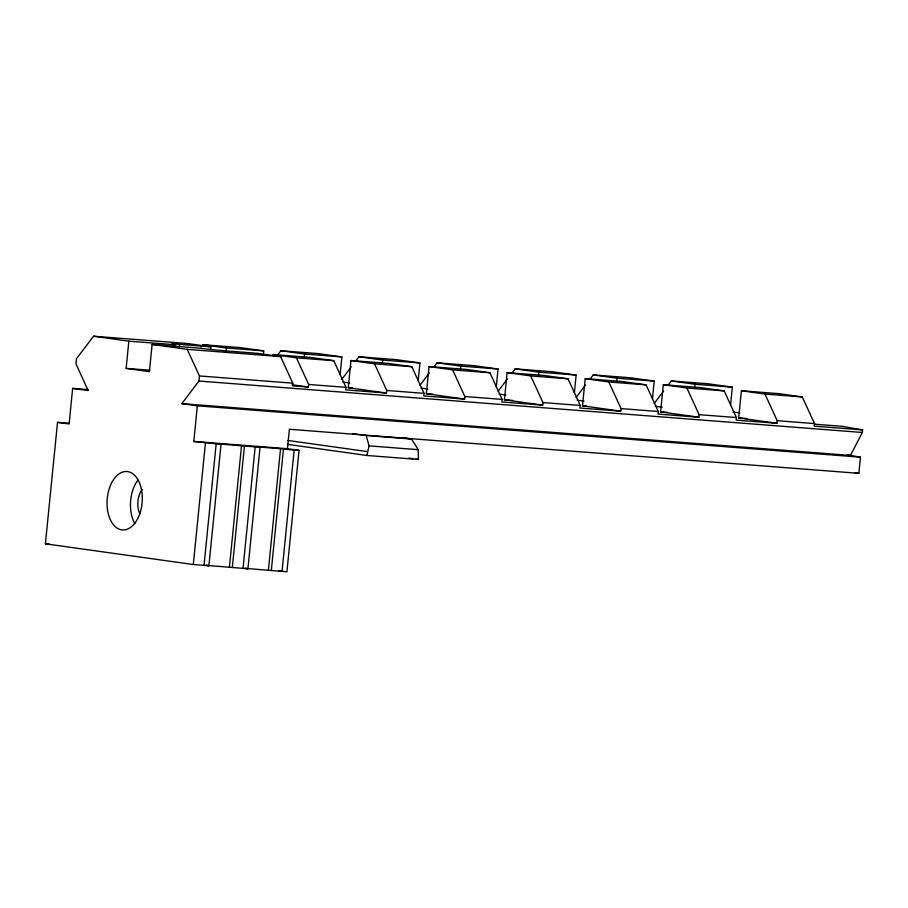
<?xml version="1.0" encoding="UTF-8"?>
<svg xmlns="http://www.w3.org/2000/svg" width="908" height="908" viewBox="0 0 908 908"><rect width="100%" height="100%" fill="white"/><g stroke="black" fill="none" stroke-linecap="round" stroke-linejoin="round"><path stroke-width="1.36" d="M226.126 350.908L257.282 353.314L280.595 356.594L292.785 383.176L292.841 385.855L308.425 387.058L308.663 384.47L296.439 357.831L272.945 354.529L310.184 357.389L333.747 360.669L345.971 387.319L345.721 389.895L386.524 393.05L386.774 390.463L374.55 363.836L350.965 360.521L348.263 387.693L386.524 393.05M350.965 360.521L388.238 363.37L411.835 366.707L424.036 393.357L423.798 395.922L464.601 399.089L464.862 396.512L452.638 369.874L429.041 366.548L426.329 393.72L464.601 399.089M247.907 568.76L245.001 568.351L286.917 571.79L299.05 450.323L287.45 448.7L289.38 429.268L858.866 473.34L860.444 457.178L197.342 405.819L181.827 403.64L198.966 381.042L199.465 375.946L187.162 349.342L152.113 344.45L149.4 371.633L126.121 368.398L128.845 341.181L93.592 336.21L76.465 358.671L75.954 363.813L88.144 390.565L72.64 388.397L69.121 423.991L57.522 422.356L45.4 543.813L193.313 564.526L208.908 565.741L221.041 444.273L218.136 443.876L260.04 447.304L247.907 568.76L206.014 565.332L208.908 565.741M197.342 405.819L193.824 441.447L221.041 444.273M193.313 564.526L205.424 443.07M204.016 565.536L216.149 444.08M226.171 350.726L226.444 348.014L202.813 344.7L201.099 346.947M229.418 567.148L241.539 445.68M232.312 567.557L244.434 446.089M263.331 354.949L263.74 350.885L240.087 347.571L202.813 344.7M243.015 568.567L255.148 447.099M268.405 570.167L280.549 448.711L257.146 446.895L260.04 447.304M271.31 570.576L283.444 449.108L280.549 448.711M282.013 571.586L294.147 450.141L299.05 450.323M304.294 356.742L304.566 354.041L280.89 350.726L277.462 355.232M340.114 374.573L341.873 356.923L318.175 353.598L280.89 350.726M401.563 437.611L411.528 439.007L418.236 449.676L418.44 459.471L366.957 455.476L369.079 445.873L366.196 435.5L352.452 433.581M382.268 364.153L382.677 360.079L358.966 356.753L355.539 361.259M418.202 380.611L419.961 362.962L396.263 359.647L358.966 356.753M460.492 368.841L460.765 366.128L437.054 362.803L433.627 367.309M496.29 386.66L498.049 369.011L474.351 365.697L437.054 362.803M429.041 366.548L466.326 369.442L489.923 372.757L502.147 399.395L501.886 401.972L542.689 405.127L542.95 402.562L530.726 375.923L507.129 372.598L504.417 399.77L542.689 405.127M538.58 374.891L538.853 372.178L515.142 368.852L511.715 373.358M574.378 392.71L576.137 375.061L552.439 371.735L515.142 368.852M507.129 372.598L544.414 375.492L568.011 378.806L580.235 405.445L579.974 408.021L620.777 411.176L621.038 408.6L608.814 381.973L585.217 378.647L582.505 405.819L620.777 411.176M616.532 382.291L616.941 378.216L593.23 374.902L589.803 379.408M652.466 398.76L654.225 381.11L630.527 377.785L593.23 374.902M585.217 378.647L622.502 381.542L646.099 384.856L658.323 411.494L658.062 414.071L698.865 417.226L699.126 414.65L686.902 388.011L663.305 384.697L660.593 411.869L698.865 417.226M694.756 386.978L695.029 384.266L671.318 380.951L667.902 385.457M730.554 404.809L732.313 387.16L708.615 383.834L671.318 380.951M663.305 384.697L700.59 387.591L724.198 390.905L736.411 417.544L736.161 420.12L776.953 423.276L777.214 420.699L764.99 394.061L741.393 390.746L738.681 417.918L776.953 423.276M741.393 390.746L778.678 393.629L802.286 396.955L814.499 423.593L814.249 426.158L862.6 429.904L862.339 432.48L850.455 455.419L181.827 403.64M179.353 347.072L179.625 344.359L210.849 346.799L210.577 349.512M341.839 379.283L351.26 366.889M419.927 385.332L429.348 372.938M498.015 391.382L507.436 378.988M576.103 397.432L585.524 385.037M654.191 403.47L663.612 391.087M57.522 422.356L69.121 423.196M45.4 543.813L49.077 543.96M226.444 348.014L263.74 350.885M304.566 354.041L341.873 356.923M152.113 344.45L198.92 348.07A19.545 0.579 5.7 0 0 226.058 350.897M296.439 357.831L333.747 360.669M187.162 349.342L280.595 356.594M374.55 363.836L411.835 366.707M308.663 384.47L345.971 387.319M348.263 387.693L352.395 388.011M72.64 388.397L88.167 389.6M366.196 435.5L411.528 439.007M93.592 336.21L187.218 343.496L210.849 346.799M382.677 360.079L419.961 362.962M460.765 366.128L498.049 369.011M538.853 372.178L576.137 375.061M616.941 378.216L654.225 381.11M695.029 384.266L732.313 387.16M128.845 341.181L175.63 344.768L173.178 344.382M452.638 369.874L489.923 372.757M530.726 375.923L568.011 378.806M608.814 381.973L646.099 384.856M686.902 388.011L724.198 390.905M764.99 394.061L802.286 396.955M732.915 412.164L739.861 412.709M126.121 368.398L149.797 370.237M199.465 375.946L292.785 383.176M386.774 390.463L424.036 393.357M464.862 396.512L502.147 399.395M542.95 402.562L580.235 405.445M621.038 408.6L658.323 411.494M699.126 414.65L736.411 417.544M777.214 420.699L814.499 423.593M426.329 393.72L433.229 394.265M504.417 399.77L512.702 400.417M582.505 405.819L586.647 406.137M660.593 411.869L667.494 412.402M738.681 417.918L746.966 418.554M814.771 424.206L842.079 426.317L862.6 429.904M862.339 432.48L198.966 381.042M369.079 445.873L418.236 449.676M193.824 441.447L287.45 448.7M283.444 449.108L294.147 450.141M655.304 406.239L662.159 407.204M577.216 400.19L584.071 401.154M499.128 394.151L505.983 395.105M421.04 388.102L427.895 389.055M342.952 382.052L349.807 383.006M292.058 384.754L308.425 387.058M287.802 440.459L367.343 451.594M408.668 458.097L412.856 458.688M415.648 459.073L418.44 459.471M287.416 444.341L366.957 455.476M278.756 570.644L282.842 571.211M847.686 454.931L860.444 457.178M854.916 472.648L858.866 473.34M139.707 513.553A17.093 10.238 -85.6 0 1 142.113 489.514M134.872 523.655A29.306 17.547 -85.6 0 1 137.834 480.207M173.485 344.416A19.465 0.613 5.9 0 1 178.762 344.234M138.3 517.412A29.306 17.547 -85.6 0 0 127.597 471.581A29.306 17.547 -85.6 0 0 108.154 513.19A29.306 17.547 -85.6 0 0 138.3 517.412"/></g></svg>
